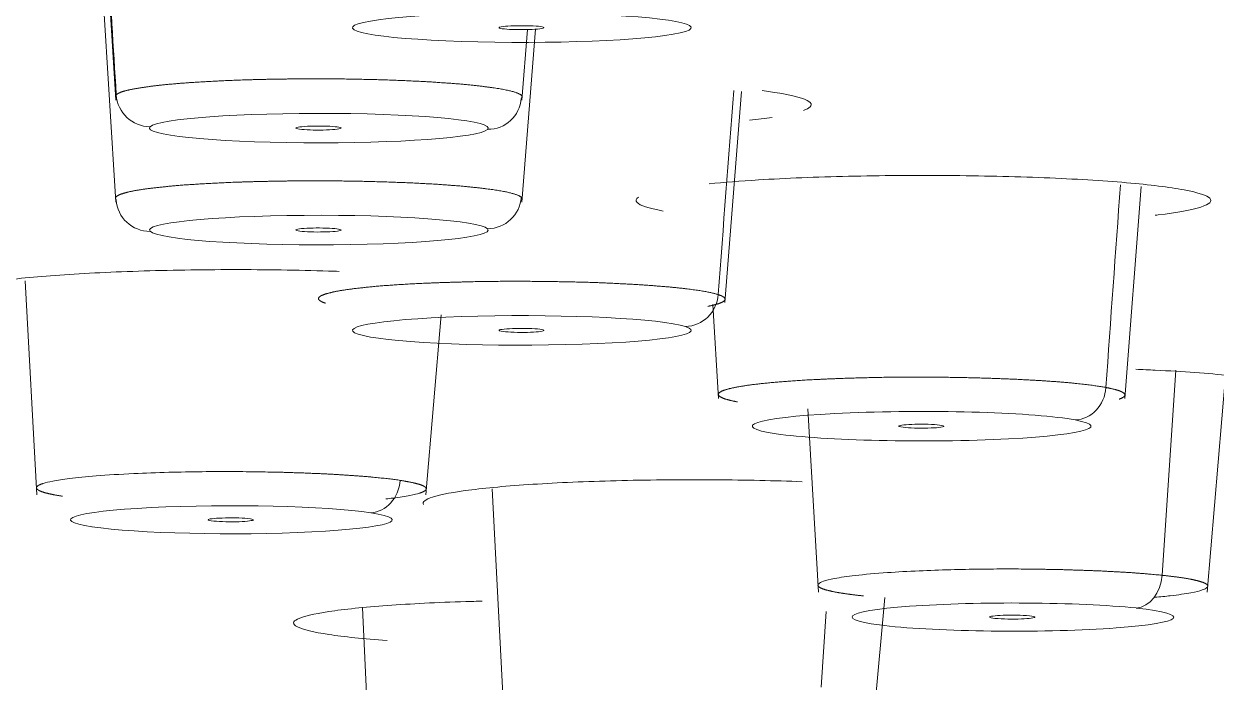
# Model space of a CAD drawing. Extents: x 19821 to 22981, y -91 to 2224.
# Drawn here: x 20628.71 to 20639.25, y 1299.02 to 1304.83 of the extents above; entities that cross this region are included whole.
import ezdxf

# ---------------------------------------------------------------- set-up
doc = ezdxf.new("R2010")
doc.units = 0
doc.header["$LTSCALE"] = 10
doc.header["$MEASUREMENT"] = 0
doc.layers.add('1', color=7, linetype='CONTINUOUS')

msp = doc.modelspace()

# ---------------------------------------------------------------- linework, layer by layer
at = {"layer": '1', "color": 7, "linetype": 'Continuous', "lineweight": 18}
for p, q in [((20629.411, 1306.023), (20629.526, 1304.158)), ((20629.41, 1305.147), (20629.526, 1303.257)), ((20633.113, 1303.257), (20633.234, 1304.786)), ((20633.113, 1304.157), (20633.163, 1304.782)), ((20634.906, 1302.371), (20635.053, 1304.235)), ((20638.439, 1301.525), (20638.585, 1303.396)), ((20628.725, 1302.562), (20628.83, 1300.673)), ((20634.8, 1302.354), (20634.852, 1301.525)), ((20632.265, 1300.672), (20632.401, 1302.262)), ((20639.168, 1299.813), (20639.328, 1301.728)), ((20635.641, 1301.433), (20635.733, 1299.813)), ((20632.85, 1300.727), (20632.95, 1298.799)), ((20636.233, 1298.799), (20636.319, 1299.767)), ((20631.705, 1299.674), (20631.799, 1297.718))]:
    msp.add_line(p, q, dxfattribs=at)
at = {"layer": '1', "color": 7, "linetype": 'Continuous', "lineweight": 13}
for p, q in [((20638.769, 1299.963), (20638.891, 1301.775)), ((20635.757, 1298.974), (20635.803, 1299.644))]:
    msp.add_line(p, q, dxfattribs=at)
msp.add_ellipse((20690.341, 1302.937), major_axis=(-124.486, 0), ratio=0.087156, start_param=4.712389, end_param=6.292218, dxfattribs=at)
at = {"layer": '1', "color": 7, "linetype": 'Continuous', "lineweight": 18}
for centre, major_axis, ratio, start_param, end_param in [((20690.341, 1301.967), (-123.486, 0), 0.087156, 4.712389, 6.221456), ((20690.341, 1301.967), (121.8, 0), 0.087156, 1.570796, 4.70718), ((20690.341, 1301.967), (-120.85, 0), 0.087156, 4.712389, 7.853982), ((20690.341, 1302.016), (119.248, 0), 0.087156, 1.570796, 3.197179), ((20690.341, 1301.967), (119.464, 0), 0.087156, 1.570796, 3.186508), ((20633.113, 1304.798), (-1.496, 0), 0.087155, 2.879821, 6.021283), ((20633.113, 1304.798), (-1.496, 0), 0.087158, 6.02135, 9.16293), ((20629.829, 1304.222), (0.212, -0.212), 0.992406, 3.986112, 5.495651), ((20632.811, 1304.199), (-0.212, 0.212), 0.992406, 2.354191, 3.846281), ((20631.32, 1303.911), (-1.496, 0), 0.087155, 3.054354, 6.195818), ((20631.319, 1303.911), (-1.496, 0), 0.087157, 6.195881, 9.337459), ((20629.829, 1303.299), (-0.212, -0.213), 0.992401, 5.56074, 7.070279), ((20632.811, 1303.322), (0.212, 0.213), 0.992401, 3.928798, 5.420889), ((20631.32, 1303.011), (-1.496, 0), 0.087156, 3.228887, 6.370349), ((20631.32, 1303.011), (-1.496, 0), 0.087157, 0.087235, 3.228815), ((20634.559, 1302.458), (0.093, 0.285), 0.962243, 3.467592, 4.959683), ((20633.113, 1302.125), (-1.496, 0), 0.087156, 3.40342, 6.544882), ((20633.113, 1302.125), (-1.496, 0), 0.087157, 0.261768, 3.403348), ((20638.002, 1301.633), (0.055, 0.295), 0.902847, 3.345772, 4.837863), ((20636.645, 1301.279), (-1.496, 0), 0.087156, 3.577952, 6.719415), ((20636.645, 1301.279), (-1.496, 0), 0.087157, 0.436301, 3.577881), ((20690.341, 1301.967), (119.464, 0), 0.087156, 3.216942, 4.712389), ((20690.341, 1302.016), (119.248, 0), 0.087156, 3.248753, 4.705425), ((20631.78, 1300.814), (0.045, 0.297), 0.862674, 3.314896, 4.798128), ((20630.549, 1300.453), (-1.422, 0), 0.087156, 3.666217, 6.80557), ((20630.547, 1300.453), (-1.422, 0), 0.087156, 0.524503, 3.664098), ((20690.341, 1301.967), (-123.486, 0), 0.087156, 0.153054, 1.5633), ((20638.541, 1299.972), (0.031, 0.298), 0.763057, 3.276965, 4.760196), ((20637.452, 1299.594), (-1.422, 0), 0.087156, 3.840534, 6.980319), ((20637.45, 1299.593), (-1.422, 0), 0.087156, 0.69882, 3.838848)]:
    msp.add_ellipse(centre, major_axis=major_axis, ratio=ratio, start_param=start_param, end_param=end_param, dxfattribs=at)
for points, knots in [([(20629.42, 1306.025), (20629.431, 1305.836), (20629.468, 1305.23), (20629.505, 1304.624), (20629.531, 1304.206)], [0, 0, 0, 0, 0.310716, 1, 1, 1, 1]), ([(20629.531, 1304.206), (20629.532, 1304.206), (20629.533, 1304.208), (20629.535, 1304.209), (20629.538, 1304.211), (20629.541, 1304.213), (20629.544, 1304.215), (20629.547, 1304.217), (20629.551, 1304.219), (20629.555, 1304.221), (20629.559, 1304.223), (20629.564, 1304.225), (20629.569, 1304.227), (20629.574, 1304.229), (20629.58, 1304.231), (20629.586, 1304.233), (20629.592, 1304.235), (20629.599, 1304.237), (20629.606, 1304.239), (20629.613, 1304.241), (20629.621, 1304.243), (20629.629, 1304.245), (20629.638, 1304.247), (20629.647, 1304.249), (20629.656, 1304.251), (20629.666, 1304.253), (20629.676, 1304.255), (20629.686, 1304.257), (20629.697, 1304.259), (20629.708, 1304.261), (20629.72, 1304.263), (20629.732, 1304.265), (20629.745, 1304.267), (20629.758, 1304.269), (20629.771, 1304.271), (20629.785, 1304.273), (20629.799, 1304.275), (20629.814, 1304.277), (20629.829, 1304.279), (20629.845, 1304.281), (20629.861, 1304.283), (20629.877, 1304.285), (20629.894, 1304.287), (20629.911, 1304.289), (20629.929, 1304.291), (20629.947, 1304.293), (20629.966, 1304.295), (20629.985, 1304.297), (20630.005, 1304.299), (20630.025, 1304.3), (20630.046, 1304.302), (20630.067, 1304.304), (20630.088, 1304.306), (20630.11, 1304.307), (20630.133, 1304.309), (20630.156, 1304.311), (20630.179, 1304.313), (20630.203, 1304.314), (20630.227, 1304.316), (20630.252, 1304.317), (20630.277, 1304.319), (20630.303, 1304.32), (20630.329, 1304.322), (20630.356, 1304.323), (20630.383, 1304.325), (20630.41, 1304.326), (20630.438, 1304.328), (20630.466, 1304.329), (20630.495, 1304.33), (20630.524, 1304.331), (20630.554, 1304.333), (20630.584, 1304.334), (20630.614, 1304.335), (20630.645, 1304.336), (20630.676, 1304.337), (20630.707, 1304.338), (20630.739, 1304.339), (20630.771, 1304.34), (20630.804, 1304.341), (20630.837, 1304.341), (20630.87, 1304.342), (20630.904, 1304.343), (20630.938, 1304.343), (20630.972, 1304.344), (20631.007, 1304.344), (20631.042, 1304.345), (20631.077, 1304.345), (20631.112, 1304.346), (20631.148, 1304.346), (20631.184, 1304.346), (20631.22, 1304.346), (20631.256, 1304.346), (20631.293, 1304.346), (20631.329, 1304.346), (20631.366, 1304.346), (20631.403, 1304.346), (20631.44, 1304.346), (20631.488, 1304.345), (20631.547, 1304.345), (20631.616, 1304.344), (20631.683, 1304.342), (20631.75, 1304.341), (20631.816, 1304.339), (20631.88, 1304.338), (20631.943, 1304.336), (20632.004, 1304.333), (20632.064, 1304.331), (20632.122, 1304.328), (20632.179, 1304.326), (20632.235, 1304.323), (20632.288, 1304.32), (20632.34, 1304.317), (20632.39, 1304.313), (20632.439, 1304.31), (20632.486, 1304.307), (20632.531, 1304.303), (20632.574, 1304.3), (20632.615, 1304.296), (20632.655, 1304.292), (20632.693, 1304.288), (20632.729, 1304.284), (20632.763, 1304.28), (20632.796, 1304.276), (20632.827, 1304.272), (20632.856, 1304.268), (20632.883, 1304.264), (20632.909, 1304.26), (20632.933, 1304.256), (20632.955, 1304.252), (20632.976, 1304.247), (20632.995, 1304.243), (20633.012, 1304.239), (20633.028, 1304.235), (20633.043, 1304.231), (20633.056, 1304.227), (20633.068, 1304.223), (20633.078, 1304.219), (20633.087, 1304.215), (20633.095, 1304.211), (20633.101, 1304.207), (20633.106, 1304.203), (20633.11, 1304.199), (20633.113, 1304.195), (20633.115, 1304.191), (20633.116, 1304.188), (20633.115, 1304.184), (20633.114, 1304.18), (20633.112, 1304.177), (20633.11, 1304.174), (20633.109, 1304.173)], [0, 0, 0, 0, 0.003803, 0.007635, 0.011497, 0.015389, 0.01931, 0.02326, 0.027241, 0.031251, 0.035291, 0.03936, 0.043459, 0.047587, 0.051745, 0.055933, 0.06015, 0.064397, 0.068674, 0.07298, 0.077316, 0.081682, 0.086077, 0.090502, 0.094956, 0.09944, 0.103954, 0.108497, 0.11307, 0.117672, 0.122305, 0.126966, 0.131658, 0.136379, 0.14113, 0.14591, 0.15072, 0.15556, 0.160429, 0.165328, 0.170256, 0.175215, 0.180202, 0.18522, 0.190267, 0.195344, 0.20045, 0.205586, 0.210752, 0.215947, 0.221172, 0.226427, 0.231711, 0.237025, 0.242369, 0.247742, 0.253145, 0.258577, 0.26404, 0.269532, 0.275053, 0.280604, 0.286185, 0.291796, 0.297436, 0.303106, 0.308805, 0.314534, 0.320293, 0.326082, 0.3319, 0.337748, 0.343625, 0.349532, 0.355469, 0.361436, 0.367432, 0.373458, 0.379514, 0.385599, 0.391714, 0.397858, 0.404033, 0.410237, 0.41647, 0.422734, 0.429027, 0.435349, 0.441702, 0.448084, 0.454496, 0.460937, 0.467408, 0.473909, 0.48044, 0.487, 0.49359, 0.50021, 0.512636, 0.524956, 0.537172, 0.549283, 0.561289, 0.57319, 0.584986, 0.596677, 0.608263, 0.619744, 0.63112, 0.642392, 0.653558, 0.664619, 0.675575, 0.686426, 0.697172, 0.707813, 0.718349, 0.72878, 0.739106, 0.749327, 0.759442, 0.769453, 0.779359, 0.789159, 0.798854, 0.808445, 0.81793, 0.82731, 0.836585, 0.845754, 0.854819, 0.863779, 0.872633, 0.881382, 0.890026, 0.898565, 0.906999, 0.915328, 0.923551, 0.931669, 0.939682, 0.94759, 0.955393, 0.96309, 0.970683, 0.97817, 0.985552, 0.992828, 1, 1, 1, 1]), ([(20635.583, 1304.175), (20635.663, 1304.149), (20635.696, 1304.113), (20635.628, 1304.077), (20635.6, 1304.067)], [0, 0, 0, 0, 0.707996, 1, 1, 1, 1]), ([(20634.768, 1303.42), (20634.898, 1303.432), (20635.262, 1303.461), (20635.988, 1303.49), (20636.874, 1303.497), (20637.749, 1303.477), (20638.493, 1303.432), (20638.832, 1303.39), (20638.963, 1303.366)], [0, 0, 0, 0, 0.118362, 0.29469, 0.471017, 0.647345, 0.823672, 1, 1, 1, 1]), ([(20629.531, 1303.278), (20629.53, 1303.279), (20629.529, 1303.28), (20629.528, 1303.282), (20629.526, 1303.284), (20629.525, 1303.286), (20629.525, 1303.288), (20629.524, 1303.29), (20629.524, 1303.292), (20629.524, 1303.294), (20629.525, 1303.296), (20629.525, 1303.298), (20629.526, 1303.3), (20629.528, 1303.302), (20629.529, 1303.304), (20629.531, 1303.306), (20629.533, 1303.308), (20629.536, 1303.31), (20629.539, 1303.312), (20629.542, 1303.314), (20629.546, 1303.316), (20629.55, 1303.318), (20629.554, 1303.321), (20629.559, 1303.323), (20629.564, 1303.325), (20629.569, 1303.327), (20629.575, 1303.329), (20629.582, 1303.331), (20629.588, 1303.333), (20629.595, 1303.336), (20629.603, 1303.338), (20629.611, 1303.34), (20629.619, 1303.342), (20629.628, 1303.344), (20629.637, 1303.347), (20629.646, 1303.349), (20629.656, 1303.351), (20629.667, 1303.353), (20629.678, 1303.355), (20629.689, 1303.358), (20629.701, 1303.36), (20629.713, 1303.362), (20629.726, 1303.364), (20629.739, 1303.366), (20629.753, 1303.368), (20629.767, 1303.371), (20629.782, 1303.373), (20629.797, 1303.375), (20629.813, 1303.377), (20629.829, 1303.379), (20629.845, 1303.381), (20629.863, 1303.383), (20629.88, 1303.385), (20629.898, 1303.387), (20629.917, 1303.389), (20629.936, 1303.391), (20629.956, 1303.393), (20629.976, 1303.395), (20629.996, 1303.397), (20630.018, 1303.399), (20630.039, 1303.401), (20630.061, 1303.403), (20630.084, 1303.405), (20630.107, 1303.407), (20630.131, 1303.409), (20630.155, 1303.41), (20630.18, 1303.412), (20630.205, 1303.414), (20630.23, 1303.415), (20630.257, 1303.417), (20630.283, 1303.419), (20630.31, 1303.42), (20630.338, 1303.422), (20630.366, 1303.423), (20630.394, 1303.425), (20630.424, 1303.426), (20630.453, 1303.428), (20630.483, 1303.429), (20630.513, 1303.43), (20630.544, 1303.432), (20630.575, 1303.433), (20630.607, 1303.434), (20630.639, 1303.435), (20630.672, 1303.436), (20630.705, 1303.437), (20630.738, 1303.438), (20630.772, 1303.439), (20630.806, 1303.44), (20630.84, 1303.441), (20630.875, 1303.441), (20630.91, 1303.442), (20630.945, 1303.443), (20630.981, 1303.443), (20631.017, 1303.444), (20631.054, 1303.444), (20631.09, 1303.445), (20631.127, 1303.445), (20631.175, 1303.445), (20631.234, 1303.446), (20631.304, 1303.446), (20631.373, 1303.446), (20631.441, 1303.445), (20631.508, 1303.444), (20631.575, 1303.444), (20631.641, 1303.443), (20631.705, 1303.441), (20631.769, 1303.44), (20631.831, 1303.438), (20631.892, 1303.436), (20631.952, 1303.435), (20632.011, 1303.432), (20632.068, 1303.43), (20632.124, 1303.428), (20632.178, 1303.425), (20632.231, 1303.422), (20632.282, 1303.42), (20632.332, 1303.417), (20632.38, 1303.414), (20632.426, 1303.411), (20632.471, 1303.407), (20632.514, 1303.404), (20632.556, 1303.401), (20632.596, 1303.397), (20632.634, 1303.394), (20632.671, 1303.39), (20632.706, 1303.386), (20632.739, 1303.383), (20632.771, 1303.379), (20632.801, 1303.375), (20632.83, 1303.371), (20632.857, 1303.368), (20632.882, 1303.364), (20632.906, 1303.36), (20632.929, 1303.356), (20632.95, 1303.352), (20632.97, 1303.349), (20632.988, 1303.345), (20633.005, 1303.341), (20633.02, 1303.337), (20633.034, 1303.333), (20633.047, 1303.33), (20633.059, 1303.326), (20633.069, 1303.322), (20633.079, 1303.318), (20633.087, 1303.315), (20633.094, 1303.311), (20633.1, 1303.307), (20633.105, 1303.304), (20633.107, 1303.302), (20633.109, 1303.3)], [0, 0, 0, 0, 0.003803, 0.007635, 0.011497, 0.015388, 0.01931, 0.02326, 0.027241, 0.031251, 0.035291, 0.03936, 0.043459, 0.047587, 0.051745, 0.055933, 0.06015, 0.064397, 0.068674, 0.07298, 0.077316, 0.081682, 0.086077, 0.090502, 0.094956, 0.09944, 0.103954, 0.108497, 0.11307, 0.117672, 0.122305, 0.126966, 0.131658, 0.136379, 0.14113, 0.14591, 0.15072, 0.15556, 0.160429, 0.165328, 0.170256, 0.175214, 0.180202, 0.18522, 0.190267, 0.195344, 0.20045, 0.205586, 0.210752, 0.215947, 0.221172, 0.226427, 0.231711, 0.237025, 0.242369, 0.247742, 0.253145, 0.258577, 0.26404, 0.269532, 0.275053, 0.280604, 0.286185, 0.291796, 0.297436, 0.303106, 0.308805, 0.314534, 0.320293, 0.326082, 0.3319, 0.337748, 0.343625, 0.349532, 0.355469, 0.361436, 0.367432, 0.373458, 0.379514, 0.385599, 0.391714, 0.397858, 0.404033, 0.410237, 0.41647, 0.422734, 0.429027, 0.43535, 0.441702, 0.448084, 0.454496, 0.460937, 0.467409, 0.473909, 0.48044, 0.487, 0.49359, 0.50021, 0.512636, 0.524956, 0.537172, 0.549283, 0.561289, 0.57319, 0.584986, 0.596677, 0.608263, 0.619744, 0.631121, 0.642392, 0.653558, 0.664619, 0.675575, 0.686426, 0.697172, 0.707813, 0.718349, 0.72878, 0.739106, 0.749327, 0.759442, 0.769453, 0.779359, 0.789159, 0.798854, 0.808445, 0.81793, 0.82731, 0.836585, 0.845755, 0.854819, 0.863779, 0.872633, 0.881382, 0.890026, 0.898565, 0.906999, 0.915328, 0.923551, 0.931669, 0.939682, 0.94759, 0.955393, 0.96309, 0.970683, 0.97817, 0.985552, 0.992828, 1, 1, 1, 1]), ([(20638.963, 1303.366), (20639.093, 1303.341), (20639.241, 1303.292), (20639.164, 1303.213), (20638.897, 1303.164), (20638.717, 1303.142), (20638.709, 1303.141)], [0, 0, 0, 0, 0.327837, 0.655674, 0.983511, 1, 1, 1, 1]), ([(20634.361, 1303.179), (20634.23, 1303.203), (20634.112, 1303.243), (20634.121, 1303.285), (20634.144, 1303.3)], [0, 0, 0, 0, 0.622145, 1, 1, 1, 1]), ([(20628.122, 1302.464), (20628.129, 1302.471), (20628.175, 1302.503), (20628.41, 1302.557), (20628.957, 1302.614), (20629.711, 1302.652), (20630.56, 1302.666), (20631.166, 1302.657), (20631.469, 1302.647), (20631.501, 1302.646)], [0, 0, 0, 0, 0.051843, 0.237173, 0.422503, 0.607833, 0.793163, 0.978493, 1, 1, 1, 1]), ([(20631.379, 1302.365), (20631.377, 1302.366), (20631.373, 1302.367), (20631.368, 1302.369), (20631.363, 1302.371), (20631.358, 1302.372), (20631.354, 1302.374), (20631.349, 1302.376), (20631.345, 1302.378), (20631.341, 1302.38), (20631.338, 1302.382), (20631.335, 1302.384), (20631.332, 1302.386), (20631.329, 1302.388), (20631.326, 1302.39), (20631.324, 1302.392), (20631.322, 1302.394), (20631.321, 1302.396), (20631.319, 1302.398), (20631.318, 1302.401), (20631.318, 1302.403), (20631.317, 1302.405), (20631.317, 1302.407), (20631.318, 1302.409), (20631.319, 1302.411), (20631.32, 1302.414), (20631.321, 1302.416), (20631.323, 1302.418), (20631.325, 1302.42), (20631.328, 1302.422), (20631.331, 1302.425), (20631.334, 1302.427), (20631.338, 1302.429), (20631.342, 1302.432), (20631.347, 1302.434), (20631.352, 1302.436), (20631.358, 1302.438), (20631.363, 1302.441), (20631.37, 1302.443), (20631.377, 1302.445), (20631.384, 1302.448), (20631.392, 1302.45), (20631.4, 1302.452), (20631.409, 1302.455), (20631.418, 1302.457), (20631.427, 1302.459), (20631.438, 1302.462), (20631.448, 1302.464), (20631.459, 1302.466), (20631.471, 1302.469), (20631.483, 1302.471), (20631.496, 1302.473), (20631.509, 1302.476), (20631.523, 1302.478), (20631.537, 1302.48), (20631.552, 1302.482), (20631.567, 1302.485), (20631.583, 1302.487), (20631.599, 1302.489), (20631.616, 1302.491), (20631.633, 1302.494), (20631.651, 1302.496), (20631.67, 1302.498), (20631.689, 1302.5), (20631.709, 1302.502), (20631.729, 1302.504), (20631.749, 1302.507), (20631.771, 1302.509), (20631.792, 1302.511), (20631.815, 1302.513), (20631.838, 1302.515), (20631.861, 1302.517), (20631.885, 1302.519), (20631.91, 1302.521), (20631.935, 1302.522), (20631.96, 1302.524), (20631.986, 1302.526), (20632.013, 1302.528), (20632.04, 1302.53), (20632.068, 1302.531), (20632.096, 1302.533), (20632.125, 1302.535), (20632.154, 1302.536), (20632.184, 1302.538), (20632.214, 1302.539), (20632.245, 1302.541), (20632.276, 1302.542), (20632.308, 1302.543), (20632.34, 1302.545), (20632.373, 1302.546), (20632.406, 1302.547), (20632.44, 1302.548), (20632.473, 1302.549), (20632.508, 1302.551), (20632.543, 1302.552), (20632.578, 1302.552), (20632.614, 1302.553), (20632.66, 1302.554), (20632.717, 1302.556), (20632.785, 1302.557), (20632.853, 1302.558), (20632.921, 1302.558), (20632.989, 1302.559), (20633.056, 1302.559), (20633.122, 1302.559), (20633.188, 1302.558), (20633.253, 1302.558), (20633.318, 1302.557), (20633.381, 1302.556), (20633.444, 1302.555), (20633.506, 1302.554), (20633.567, 1302.553), (20633.626, 1302.551), (20633.684, 1302.55), (20633.742, 1302.548), (20633.797, 1302.546), (20633.852, 1302.544), (20633.905, 1302.541), (20633.957, 1302.539), (20634.008, 1302.536), (20634.057, 1302.534), (20634.104, 1302.531), (20634.15, 1302.528), (20634.195, 1302.525), (20634.238, 1302.523), (20634.28, 1302.519), (20634.32, 1302.516), (20634.359, 1302.513), (20634.396, 1302.51), (20634.431, 1302.507), (20634.466, 1302.503), (20634.498, 1302.5), (20634.53, 1302.497), (20634.559, 1302.493), (20634.588, 1302.49), (20634.615, 1302.486), (20634.64, 1302.483), (20634.664, 1302.479), (20634.687, 1302.476), (20634.709, 1302.472), (20634.729, 1302.469), (20634.748, 1302.465), (20634.766, 1302.462), (20634.782, 1302.458), (20634.798, 1302.455), (20634.812, 1302.451), (20634.825, 1302.448), (20634.837, 1302.444), (20634.844, 1302.442), (20634.848, 1302.441)], [0, 0, 0, 0, 0.003803, 0.007635, 0.011497, 0.015388, 0.01931, 0.02326, 0.027241, 0.031251, 0.035291, 0.03936, 0.043459, 0.047587, 0.051745, 0.055933, 0.06015, 0.064397, 0.068674, 0.07298, 0.077316, 0.081682, 0.086077, 0.090502, 0.094956, 0.09944, 0.103954, 0.108497, 0.11307, 0.117672, 0.122305, 0.126966, 0.131658, 0.136379, 0.14113, 0.14591, 0.15072, 0.15556, 0.160429, 0.165328, 0.170256, 0.175215, 0.180202, 0.18522, 0.190267, 0.195344, 0.20045, 0.205586, 0.210752, 0.215947, 0.221172, 0.226427, 0.231711, 0.237025, 0.242369, 0.247742, 0.253145, 0.258577, 0.26404, 0.269532, 0.275053, 0.280604, 0.286185, 0.291796, 0.297436, 0.303106, 0.308805, 0.314534, 0.320293, 0.326082, 0.3319, 0.337748, 0.343625, 0.349533, 0.355469, 0.361436, 0.367432, 0.373458, 0.379514, 0.385599, 0.391714, 0.397858, 0.404033, 0.410237, 0.41647, 0.422734, 0.429027, 0.43535, 0.441702, 0.448084, 0.454496, 0.460937, 0.467409, 0.473909, 0.48044, 0.487, 0.49359, 0.50021, 0.512636, 0.524956, 0.537172, 0.549283, 0.561289, 0.57319, 0.584986, 0.596677, 0.608263, 0.619744, 0.631121, 0.642392, 0.653558, 0.664619, 0.675575, 0.686426, 0.697172, 0.707813, 0.718349, 0.72878, 0.739106, 0.749327, 0.759443, 0.769453, 0.779359, 0.789159, 0.798855, 0.808445, 0.81793, 0.82731, 0.836585, 0.845755, 0.854819, 0.863779, 0.872633, 0.881382, 0.890026, 0.898565, 0.906999, 0.915328, 0.923551, 0.931669, 0.939682, 0.94759, 0.955393, 0.96309, 0.970683, 0.97817, 0.985552, 0.992828, 1, 1, 1, 1]), ([(20634.848, 1302.441), (20634.849, 1302.44), (20634.853, 1302.439), (20634.858, 1302.437), (20634.863, 1302.435), (20634.868, 1302.434), (20634.873, 1302.432), (20634.877, 1302.43), (20634.881, 1302.428), (20634.885, 1302.426), (20634.888, 1302.424), (20634.892, 1302.422), (20634.895, 1302.42), (20634.897, 1302.418), (20634.9, 1302.416), (20634.902, 1302.414), (20634.904, 1302.412), (20634.906, 1302.41), (20634.907, 1302.408), (20634.908, 1302.405), (20634.908, 1302.403), (20634.909, 1302.401), (20634.909, 1302.399), (20634.908, 1302.397), (20634.908, 1302.395), (20634.906, 1302.392), (20634.905, 1302.39), (20634.903, 1302.388), (20634.901, 1302.386), (20634.898, 1302.384), (20634.895, 1302.381), (20634.892, 1302.379), (20634.888, 1302.377), (20634.884, 1302.374), (20634.879, 1302.372), (20634.874, 1302.37), (20634.869, 1302.368), (20634.863, 1302.365), (20634.857, 1302.363), (20634.85, 1302.361), (20634.842, 1302.358), (20634.835, 1302.356), (20634.826, 1302.354), (20634.818, 1302.351), (20634.809, 1302.349), (20634.799, 1302.347), (20634.789, 1302.344), (20634.778, 1302.342), (20634.767, 1302.34), (20634.759, 1302.338), (20634.755, 1302.337), (20634.755, 1302.337)], [0, 0, 0, 0, 0.017596, 0.03533, 0.053202, 0.071211, 0.089358, 0.107643, 0.126066, 0.144627, 0.163325, 0.182161, 0.201135, 0.220246, 0.239495, 0.258882, 0.278407, 0.298069, 0.317869, 0.337807, 0.357883, 0.378096, 0.398447, 0.418936, 0.439562, 0.460327, 0.481228, 0.502268, 0.523445, 0.54476, 0.566213, 0.587803, 0.609532, 0.631397, 0.653401, 0.675542, 0.697821, 0.720237, 0.742791, 0.765483, 0.788313, 0.81128, 0.834385, 0.857627, 0.881007, 0.904525, 0.92818, 0.951973, 0.975904, 0.999972, 1, 1, 1, 1]), ([(20635.018, 1301.494), (20635.015, 1301.494), (20635.009, 1301.495), (20635, 1301.497), (20634.991, 1301.499), (20634.983, 1301.501), (20634.975, 1301.502), (20634.967, 1301.504), (20634.959, 1301.506), (20634.951, 1301.508), (20634.944, 1301.51), (20634.937, 1301.512), (20634.93, 1301.514), (20634.923, 1301.516), (20634.916, 1301.517), (20634.91, 1301.519), (20634.904, 1301.521), (20634.899, 1301.524), (20634.893, 1301.526), (20634.888, 1301.528), (20634.883, 1301.53), (20634.879, 1301.532), (20634.874, 1301.534), (20634.87, 1301.536), (20634.867, 1301.538), (20634.863, 1301.54), (20634.86, 1301.543), (20634.858, 1301.545), (20634.855, 1301.547), (20634.854, 1301.549), (20634.852, 1301.552), (20634.851, 1301.554), (20634.85, 1301.556), (20634.85, 1301.559), (20634.85, 1301.561), (20634.85, 1301.563), (20634.851, 1301.566), (20634.852, 1301.568), (20634.854, 1301.57), (20634.856, 1301.573), (20634.858, 1301.575), (20634.861, 1301.578), (20634.865, 1301.58), (20634.869, 1301.582), (20634.873, 1301.585), (20634.878, 1301.587), (20634.883, 1301.59), (20634.889, 1301.592), (20634.895, 1301.595), (20634.902, 1301.597), (20634.909, 1301.6), (20634.917, 1301.602), (20634.925, 1301.604), (20634.934, 1301.607), (20634.944, 1301.609), (20634.954, 1301.612), (20634.964, 1301.614), (20634.975, 1301.617), (20634.987, 1301.619), (20634.999, 1301.622), (20635.011, 1301.624), (20635.025, 1301.627), (20635.038, 1301.629), (20635.053, 1301.631), (20635.068, 1301.634), (20635.083, 1301.636), (20635.099, 1301.639), (20635.116, 1301.641), (20635.133, 1301.643), (20635.151, 1301.646), (20635.17, 1301.648), (20635.189, 1301.65), (20635.208, 1301.652), (20635.229, 1301.655), (20635.249, 1301.657), (20635.271, 1301.659), (20635.293, 1301.661), (20635.315, 1301.664), (20635.339, 1301.666), (20635.362, 1301.668), (20635.387, 1301.67), (20635.412, 1301.672), (20635.437, 1301.674), (20635.463, 1301.676), (20635.49, 1301.678), (20635.517, 1301.68), (20635.545, 1301.682), (20635.574, 1301.683), (20635.603, 1301.685), (20635.632, 1301.687), (20635.662, 1301.689), (20635.693, 1301.69), (20635.724, 1301.692), (20635.756, 1301.693), (20635.788, 1301.695), (20635.821, 1301.696), (20635.854, 1301.698), (20635.897, 1301.699), (20635.951, 1301.701), (20636.016, 1301.704), (20636.081, 1301.705), (20636.146, 1301.707), (20636.212, 1301.709), (20636.277, 1301.71), (20636.342, 1301.711), (20636.408, 1301.711), (20636.473, 1301.712), (20636.537, 1301.712), (20636.601, 1301.712), (20636.665, 1301.712), (20636.728, 1301.712), (20636.79, 1301.712), (20636.852, 1301.711), (20636.912, 1301.71), (20636.972, 1301.709), (20637.031, 1301.708), (20637.089, 1301.707), (20637.146, 1301.705), (20637.201, 1301.704), (20637.256, 1301.702), (20637.309, 1301.7), (20637.361, 1301.698), (20637.412, 1301.696), (20637.462, 1301.694), (20637.51, 1301.692), (20637.557, 1301.689), (20637.603, 1301.687), (20637.647, 1301.684), (20637.69, 1301.682), (20637.732, 1301.679), (20637.772, 1301.676), (20637.811, 1301.674), (20637.848, 1301.671), (20637.885, 1301.668), (20637.919, 1301.665), (20637.953, 1301.662), (20637.985, 1301.659), (20638.016, 1301.656), (20638.045, 1301.653), (20638.074, 1301.649), (20638.101, 1301.646), (20638.126, 1301.643), (20638.151, 1301.64), (20638.174, 1301.637), (20638.196, 1301.633), (20638.217, 1301.63), (20638.237, 1301.627), (20638.255, 1301.624), (20638.267, 1301.622), (20638.273, 1301.621)], [0, 0, 0, 0, 0.003803, 0.007635, 0.011497, 0.015388, 0.01931, 0.02326, 0.027241, 0.031251, 0.035291, 0.03936, 0.043459, 0.047587, 0.051745, 0.055933, 0.06015, 0.064397, 0.068674, 0.07298, 0.077316, 0.081682, 0.086077, 0.090502, 0.094956, 0.09944, 0.103954, 0.108497, 0.11307, 0.117672, 0.122305, 0.126966, 0.131658, 0.136379, 0.14113, 0.14591, 0.15072, 0.15556, 0.160429, 0.165328, 0.170256, 0.175214, 0.180202, 0.18522, 0.190267, 0.195344, 0.20045, 0.205586, 0.210752, 0.215947, 0.221172, 0.226427, 0.231711, 0.237025, 0.242369, 0.247742, 0.253145, 0.258577, 0.26404, 0.269532, 0.275053, 0.280604, 0.286185, 0.291796, 0.297436, 0.303106, 0.308805, 0.314534, 0.320293, 0.326082, 0.3319, 0.337748, 0.343625, 0.349532, 0.355469, 0.361436, 0.367432, 0.373458, 0.379514, 0.385599, 0.391714, 0.397858, 0.404033, 0.410237, 0.41647, 0.422734, 0.429027, 0.43535, 0.441702, 0.448084, 0.454496, 0.460937, 0.467409, 0.473909, 0.48044, 0.487, 0.49359, 0.50021, 0.512636, 0.524956, 0.537172, 0.549283, 0.561289, 0.57319, 0.584986, 0.596677, 0.608263, 0.619744, 0.631121, 0.642392, 0.653558, 0.664619, 0.675575, 0.686426, 0.697172, 0.707813, 0.718349, 0.72878, 0.739106, 0.749327, 0.759442, 0.769453, 0.779359, 0.789159, 0.798854, 0.808445, 0.81793, 0.82731, 0.836585, 0.845755, 0.854819, 0.863779, 0.872633, 0.881382, 0.890026, 0.898565, 0.906999, 0.915328, 0.923551, 0.931669, 0.939682, 0.94759, 0.955393, 0.96309, 0.970683, 0.97817, 0.985552, 0.992828, 1, 1, 1, 1]), ([(20638.538, 1301.782), (20638.596, 1301.779), (20638.91, 1301.765), (20639.175, 1301.746), (20639.367, 1301.726)], [0, 0, 0, 0, 0.180842, 1, 1, 1, 1]), ([(20638.273, 1301.621), (20638.276, 1301.62), (20638.282, 1301.619), (20638.29, 1301.617), (20638.299, 1301.616), (20638.307, 1301.614), (20638.316, 1301.612), (20638.324, 1301.61), (20638.332, 1301.608), (20638.339, 1301.606), (20638.347, 1301.605), (20638.354, 1301.603), (20638.361, 1301.601), (20638.367, 1301.599), (20638.374, 1301.597), (20638.38, 1301.595), (20638.386, 1301.593), (20638.392, 1301.591), (20638.397, 1301.589), (20638.402, 1301.587), (20638.407, 1301.585), (20638.412, 1301.583), (20638.416, 1301.58), (20638.42, 1301.578), (20638.424, 1301.576), (20638.427, 1301.574), (20638.43, 1301.572), (20638.433, 1301.569), (20638.435, 1301.567), (20638.437, 1301.565), (20638.438, 1301.563), (20638.44, 1301.56), (20638.44, 1301.558), (20638.441, 1301.556), (20638.441, 1301.553), (20638.44, 1301.551), (20638.44, 1301.549), (20638.438, 1301.546), (20638.437, 1301.544), (20638.435, 1301.542), (20638.432, 1301.539), (20638.429, 1301.537), (20638.426, 1301.534), (20638.422, 1301.532), (20638.418, 1301.53), (20638.413, 1301.527), (20638.408, 1301.525), (20638.402, 1301.522), (20638.396, 1301.52), (20638.391, 1301.518), (20638.389, 1301.517), (20638.389, 1301.517)], [0, 0, 0, 0, 0.017596, 0.03533, 0.053202, 0.071211, 0.089359, 0.107644, 0.126066, 0.144627, 0.163325, 0.182161, 0.201135, 0.220247, 0.239496, 0.258883, 0.278407, 0.29807, 0.31787, 0.337808, 0.357884, 0.378097, 0.398448, 0.418937, 0.439563, 0.460328, 0.481229, 0.502269, 0.523446, 0.544761, 0.566214, 0.587805, 0.609533, 0.631399, 0.653402, 0.675543, 0.697822, 0.720239, 0.742793, 0.765485, 0.788314, 0.811281, 0.834386, 0.857629, 0.881009, 0.904527, 0.928182, 0.951975, 0.975906, 0.999974, 1, 1, 1, 1]), ([(20629.057, 1300.661), (20629.054, 1300.661), (20629.047, 1300.662), (20629.038, 1300.664), (20629.028, 1300.665), (20629.019, 1300.667), (20629.011, 1300.668), (20629.002, 1300.67), (20628.993, 1300.671), (20628.985, 1300.673), (20628.977, 1300.674), (20628.969, 1300.676), (20628.961, 1300.678), (20628.954, 1300.679), (20628.946, 1300.681), (20628.939, 1300.682), (20628.932, 1300.684), (20628.925, 1300.686), (20628.919, 1300.687), (20628.912, 1300.689), (20628.906, 1300.69), (20628.9, 1300.692), (20628.895, 1300.694), (20628.889, 1300.695), (20628.884, 1300.697), (20628.879, 1300.699), (20628.874, 1300.701), (20628.869, 1300.702), (20628.865, 1300.704), (20628.861, 1300.706), (20628.857, 1300.707), (20628.853, 1300.709), (20628.85, 1300.711), (20628.846, 1300.713), (20628.843, 1300.714), (20628.841, 1300.716), (20628.838, 1300.718), (20628.836, 1300.72), (20628.834, 1300.721), (20628.832, 1300.723), (20628.83, 1300.725), (20628.829, 1300.727), (20628.828, 1300.728), (20628.827, 1300.73), (20628.826, 1300.732), (20628.826, 1300.734), (20628.826, 1300.736), (20628.826, 1300.737), (20628.827, 1300.739), (20628.827, 1300.741), (20628.828, 1300.743), (20628.83, 1300.744), (20628.831, 1300.746), (20628.833, 1300.748), (20628.835, 1300.75), (20628.837, 1300.752), (20628.839, 1300.753), (20628.842, 1300.755), (20628.845, 1300.757), (20628.849, 1300.759), (20628.852, 1300.761), (20628.856, 1300.762), (20628.86, 1300.764), (20628.865, 1300.766), (20628.869, 1300.768), (20628.874, 1300.77), (20628.879, 1300.771), (20628.905, 1300.78), (20628.97, 1300.795), (20629.119, 1300.818), (20629.355, 1300.842), (20629.657, 1300.861), (20629.981, 1300.872), (20630.278, 1300.878), (20630.549, 1300.879), (20630.785, 1300.876), (20630.943, 1300.873), (20631.037, 1300.871), (20631.081, 1300.869), (20631.124, 1300.868), (20631.167, 1300.867), (20631.209, 1300.865), (20631.25, 1300.863), (20631.291, 1300.862), (20631.331, 1300.86), (20631.37, 1300.858), (20631.409, 1300.856), (20631.447, 1300.854), (20631.485, 1300.852), (20631.521, 1300.85), (20631.557, 1300.847), (20631.592, 1300.845), (20631.627, 1300.843), (20631.66, 1300.84), (20631.693, 1300.838), (20631.725, 1300.835), (20631.756, 1300.833), (20631.786, 1300.83), (20631.815, 1300.827), (20631.844, 1300.824), (20631.871, 1300.821), (20631.898, 1300.819), (20631.924, 1300.816), (20631.949, 1300.813), (20631.973, 1300.81), (20631.995, 1300.807), (20632.018, 1300.804), (20632.032, 1300.802), (20632.039, 1300.8)], [0, 0, 0, 0, 0.003581, 0.007169, 0.010763, 0.014363, 0.01797, 0.021584, 0.025204, 0.02883, 0.032463, 0.036102, 0.039747, 0.043399, 0.047058, 0.050723, 0.054394, 0.058072, 0.061756, 0.065446, 0.069144, 0.072847, 0.076557, 0.080273, 0.083996, 0.087726, 0.091461, 0.095203, 0.098952, 0.102707, 0.106469, 0.110237, 0.114011, 0.117792, 0.121579, 0.125373, 0.129173, 0.13298, 0.136793, 0.140613, 0.144439, 0.148271, 0.15211, 0.155955, 0.159807, 0.163666, 0.16753, 0.171402, 0.175279, 0.179163, 0.183054, 0.186951, 0.190855, 0.194765, 0.198681, 0.202604, 0.206533, 0.210469, 0.214411, 0.21836, 0.222316, 0.226277, 0.230245, 0.23422, 0.238201, 0.242189, 0.246183, 0.250183, 0.29761, 0.355048, 0.422489, 0.499923, 0.562507, 0.618797, 0.668784, 0.712461, 0.74982, 0.7583, 0.766752, 0.775177, 0.783575, 0.791945, 0.800289, 0.808605, 0.816893, 0.825155, 0.833389, 0.841596, 0.849776, 0.857928, 0.866053, 0.874151, 0.882222, 0.890265, 0.898281, 0.906269, 0.91423, 0.922164, 0.930071, 0.93795, 0.945802, 0.953627, 0.961424, 0.969194, 0.976936, 0.984652, 0.99234, 1, 1, 1, 1]), ([(20632.039, 1300.8), (20632.042, 1300.8), (20632.048, 1300.799), (20632.058, 1300.798), (20632.067, 1300.796), (20632.076, 1300.795), (20632.085, 1300.793), (20632.094, 1300.791), (20632.102, 1300.79), (20632.11, 1300.788), (20632.119, 1300.787), (20632.127, 1300.785), (20632.134, 1300.784), (20632.142, 1300.782), (20632.149, 1300.781), (20632.156, 1300.779), (20632.163, 1300.777), (20632.17, 1300.776), (20632.177, 1300.774), (20632.183, 1300.772), (20632.189, 1300.771), (20632.195, 1300.769), (20632.201, 1300.767), (20632.206, 1300.766), (20632.212, 1300.764), (20632.217, 1300.762), (20632.222, 1300.761), (20632.226, 1300.759), (20632.231, 1300.757), (20632.235, 1300.756), (20632.239, 1300.754), (20632.242, 1300.752), (20632.246, 1300.75), (20632.249, 1300.749), (20632.252, 1300.747), (20632.255, 1300.745), (20632.257, 1300.743), (20632.26, 1300.742), (20632.262, 1300.74), (20632.263, 1300.738), (20632.265, 1300.736), (20632.266, 1300.735), (20632.267, 1300.733), (20632.268, 1300.731), (20632.269, 1300.729), (20632.269, 1300.727), (20632.269, 1300.726), (20632.269, 1300.724), (20632.269, 1300.722), (20632.268, 1300.72), (20632.267, 1300.719), (20632.266, 1300.717), (20632.264, 1300.715), (20632.262, 1300.713), (20632.26, 1300.711), (20632.258, 1300.71), (20632.256, 1300.708), (20632.253, 1300.706), (20632.25, 1300.704), (20632.247, 1300.702), (20632.243, 1300.701), (20632.239, 1300.699), (20632.235, 1300.697), (20632.231, 1300.695), (20632.226, 1300.693), (20632.221, 1300.692), (20632.216, 1300.69), (20632.191, 1300.682), (20632.125, 1300.666), (20632.016, 1300.649), (20631.934, 1300.639), (20631.912, 1300.637)], [0, 0, 0, 0, 0.009566, 0.019148, 0.028746, 0.038361, 0.047992, 0.057639, 0.067302, 0.076981, 0.086677, 0.096388, 0.106116, 0.11586, 0.12562, 0.135397, 0.145189, 0.154998, 0.164823, 0.174664, 0.184522, 0.194395, 0.204285, 0.214191, 0.224113, 0.234051, 0.244006, 0.253976, 0.263963, 0.273966, 0.283985, 0.29402, 0.304072, 0.314139, 0.324223, 0.334323, 0.344439, 0.354571, 0.364719, 0.374884, 0.385065, 0.395262, 0.405474, 0.415704, 0.425949, 0.43621, 0.446488, 0.456782, 0.467092, 0.477418, 0.48776, 0.498118, 0.508493, 0.518883, 0.52929, 0.539713, 0.550152, 0.560607, 0.571078, 0.581565, 0.592069, 0.602589, 0.613124, 0.623676, 0.634244, 0.644828, 0.655428, 0.666045, 0.792933, 0.946077, 1, 1, 1, 1]), ([(20632.244, 1300.588), (20632.231, 1300.61), (20632.292, 1300.657), (20632.63, 1300.72), (20633.226, 1300.772), (20633.983, 1300.803), (20634.805, 1300.81), (20635.349, 1300.798), (20635.589, 1300.789)], [0, 0, 0, 0, 0.154412, 0.325785, 0.497158, 0.66853, 0.839903, 1, 1, 1, 1]), ([(20636.132, 1299.78), (20636.128, 1299.781), (20636.119, 1299.781), (20636.107, 1299.783), (20636.095, 1299.784), (20636.083, 1299.785), (20636.072, 1299.787), (20636.06, 1299.788), (20636.048, 1299.79), (20636.037, 1299.791), (20636.026, 1299.792), (20636.015, 1299.794), (20636.004, 1299.795), (20635.994, 1299.797), (20635.983, 1299.798), (20635.973, 1299.8), (20635.963, 1299.801), (20635.953, 1299.803), (20635.943, 1299.804), (20635.934, 1299.806), (20635.924, 1299.807), (20635.915, 1299.809), (20635.906, 1299.81), (20635.898, 1299.812), (20635.889, 1299.813), (20635.881, 1299.815), (20635.872, 1299.816), (20635.864, 1299.818), (20635.857, 1299.82), (20635.849, 1299.821), (20635.842, 1299.823), (20635.835, 1299.825), (20635.828, 1299.826), (20635.821, 1299.828), (20635.815, 1299.83), (20635.808, 1299.831), (20635.802, 1299.833), (20635.796, 1299.835), (20635.791, 1299.836), (20635.786, 1299.838), (20635.78, 1299.84), (20635.775, 1299.841), (20635.771, 1299.843), (20635.766, 1299.845), (20635.762, 1299.847), (20635.758, 1299.848), (20635.755, 1299.85), (20635.751, 1299.852), (20635.748, 1299.854), (20635.745, 1299.856), (20635.742, 1299.857), (20635.74, 1299.859), (20635.738, 1299.861), (20635.736, 1299.863), (20635.734, 1299.864), (20635.732, 1299.866), (20635.731, 1299.868), (20635.73, 1299.87), (20635.73, 1299.872), (20635.729, 1299.874), (20635.729, 1299.875), (20635.729, 1299.877), (20635.73, 1299.879), (20635.73, 1299.881), (20635.731, 1299.883), (20635.732, 1299.885), (20635.734, 1299.886), (20635.742, 1299.895), (20635.774, 1299.911), (20635.874, 1299.936), (20636.057, 1299.963), (20636.315, 1299.986), (20636.609, 1300.002), (20636.889, 1300.012), (20637.152, 1300.017), (20637.387, 1300.019), (20637.549, 1300.018), (20637.646, 1300.017), (20637.692, 1300.016), (20637.737, 1300.015), (20637.781, 1300.015), (20637.826, 1300.014), (20637.869, 1300.013), (20637.913, 1300.012), (20637.956, 1300.01), (20637.998, 1300.009), (20638.04, 1300.008), (20638.082, 1300.006), (20638.123, 1300.005), (20638.163, 1300.003), (20638.203, 1300.002), (20638.242, 1300), (20638.28, 1299.998), (20638.318, 1299.996), (20638.355, 1299.994), (20638.392, 1299.992), (20638.428, 1299.99), (20638.463, 1299.988), (20638.497, 1299.986), (20638.53, 1299.983), (20638.563, 1299.981), (20638.595, 1299.978), (20638.626, 1299.976), (20638.657, 1299.973), (20638.686, 1299.971), (20638.715, 1299.968), (20638.743, 1299.965), (20638.761, 1299.964), (20638.769, 1299.963)], [0, 0, 0, 0, 0.003581, 0.007169, 0.010763, 0.014363, 0.01797, 0.021584, 0.025204, 0.02883, 0.032463, 0.036102, 0.039747, 0.043399, 0.047058, 0.050723, 0.054394, 0.058072, 0.061756, 0.065446, 0.069144, 0.072847, 0.076557, 0.080273, 0.083996, 0.087726, 0.091461, 0.095203, 0.098952, 0.102707, 0.106469, 0.110237, 0.114011, 0.117792, 0.121579, 0.125373, 0.129173, 0.13298, 0.136793, 0.140613, 0.144439, 0.148271, 0.15211, 0.155955, 0.159807, 0.163666, 0.16753, 0.171402, 0.175279, 0.179163, 0.183054, 0.186951, 0.190855, 0.194765, 0.198681, 0.202604, 0.206533, 0.210469, 0.214411, 0.21836, 0.222316, 0.226277, 0.230245, 0.23422, 0.238201, 0.242189, 0.246183, 0.250183, 0.29761, 0.355048, 0.422489, 0.499923, 0.562507, 0.618797, 0.668784, 0.712461, 0.74982, 0.7583, 0.766752, 0.775177, 0.783575, 0.791945, 0.800289, 0.808605, 0.816893, 0.825155, 0.833389, 0.841596, 0.849776, 0.857928, 0.866053, 0.874151, 0.882222, 0.890265, 0.898281, 0.906269, 0.91423, 0.922164, 0.930071, 0.93795, 0.945802, 0.953627, 0.961424, 0.969194, 0.976936, 0.984652, 0.99234, 1, 1, 1, 1]), ([(20638.769, 1299.963), (20638.774, 1299.962), (20638.782, 1299.961), (20638.794, 1299.96), (20638.806, 1299.959), (20638.818, 1299.957), (20638.83, 1299.956), (20638.842, 1299.955), (20638.853, 1299.953), (20638.864, 1299.952), (20638.876, 1299.95), (20638.886, 1299.949), (20638.897, 1299.948), (20638.908, 1299.946), (20638.918, 1299.945), (20638.929, 1299.943), (20638.939, 1299.942), (20638.949, 1299.94), (20638.958, 1299.939), (20638.968, 1299.937), (20638.977, 1299.936), (20638.986, 1299.934), (20638.995, 1299.933), (20639.004, 1299.931), (20639.013, 1299.929), (20639.021, 1299.928), (20639.029, 1299.926), (20639.037, 1299.925), (20639.045, 1299.923), (20639.053, 1299.921), (20639.06, 1299.92), (20639.067, 1299.918), (20639.074, 1299.916), (20639.081, 1299.915), (20639.087, 1299.913), (20639.093, 1299.911), (20639.099, 1299.91), (20639.105, 1299.908), (20639.111, 1299.906), (20639.116, 1299.905), (20639.121, 1299.903), (20639.126, 1299.901), (20639.131, 1299.9), (20639.135, 1299.898), (20639.139, 1299.896), (20639.143, 1299.894), (20639.147, 1299.893), (20639.15, 1299.891), (20639.154, 1299.889), (20639.157, 1299.887), (20639.159, 1299.885), (20639.162, 1299.884), (20639.164, 1299.882), (20639.166, 1299.88), (20639.168, 1299.878), (20639.169, 1299.876), (20639.17, 1299.875), (20639.171, 1299.873), (20639.172, 1299.871), (20639.172, 1299.869), (20639.172, 1299.867), (20639.172, 1299.866), (20639.172, 1299.864), (20639.171, 1299.862), (20639.17, 1299.86), (20639.169, 1299.858), (20639.167, 1299.856), (20639.159, 1299.848), (20639.127, 1299.831), (20639.027, 1299.806), (20638.878, 1299.785), (20638.754, 1299.772), (20638.706, 1299.768)], [0, 0, 0, 0, 0.007775, 0.015562, 0.023363, 0.031177, 0.039005, 0.046845, 0.054699, 0.062565, 0.070445, 0.078338, 0.086245, 0.094164, 0.102097, 0.110042, 0.118001, 0.125973, 0.133958, 0.141957, 0.149968, 0.157993, 0.16603, 0.174081, 0.182145, 0.190222, 0.198313, 0.206416, 0.214533, 0.222663, 0.230805, 0.238961, 0.247131, 0.255313, 0.263508, 0.271717, 0.279939, 0.288174, 0.296422, 0.304683, 0.312957, 0.321244, 0.329545, 0.337858, 0.346185, 0.354525, 0.362878, 0.371244, 0.379623, 0.388016, 0.396421, 0.40484, 0.413271, 0.421716, 0.430174, 0.438645, 0.447129, 0.455627, 0.464137, 0.472661, 0.481197, 0.489747, 0.49831, 0.506886, 0.515475, 0.524077, 0.532692, 0.54132, 0.644448, 0.768913, 0.914674, 1, 1, 1, 1]), ([(20631.923, 1299.386), (20631.712, 1299.402), (20631.372, 1299.437), (20631.082, 1299.506), (20631.086, 1299.577), (20631.368, 1299.644), (20631.895, 1299.699), (20632.411, 1299.725), (20632.715, 1299.733), (20632.764, 1299.735)], [0, 0, 0, 0, 0.161521, 0.323041, 0.484562, 0.646083, 0.807604, 0.969124, 1, 1, 1, 1])]:
    msp.add_open_spline(points, degree=3, knots=knots, dxfattribs=at)
for points in [[(20632.917, 1304.803), (20632.909, 1304.798), (20632.913, 1304.79), (20633.001, 1304.782), (20633.116, 1304.78), (20633.238, 1304.783), (20633.285, 1304.789), (20633.303, 1304.793)], [(20633.303, 1304.793), (20633.311, 1304.798), (20633.307, 1304.806), (20633.219, 1304.814), (20633.104, 1304.816), (20632.982, 1304.813), (20632.935, 1304.807), (20632.917, 1304.803)], [(20635.235, 1304.242), (20635.391, 1304.222), (20635.507, 1304.2), (20635.583, 1304.175)], [(20635.324, 1304.006), (20635.264, 1303.998), (20635.197, 1303.989), (20635.124, 1303.981)], [(20631.516, 1303.91), (20631.515, 1303.915), (20631.495, 1303.922), (20631.393, 1303.929), (20631.274, 1303.93), (20631.161, 1303.924), (20631.127, 1303.917), (20631.117, 1303.913)], [(20631.117, 1303.913), (20631.118, 1303.909), (20631.138, 1303.901), (20631.24, 1303.894), (20631.36, 1303.893), (20631.473, 1303.899), (20631.506, 1303.906), (20631.516, 1303.91)], [(20631.516, 1303.013), (20631.506, 1303.017), (20631.472, 1303.024), (20631.357, 1303.03), (20631.238, 1303.029), (20631.137, 1303.022), (20631.118, 1303.014), (20631.117, 1303.01)], [(20631.117, 1303.01), (20631.127, 1303.005), (20631.161, 1302.998), (20631.276, 1302.993), (20631.395, 1302.994), (20631.496, 1303.001), (20631.515, 1303.008), (20631.516, 1303.013)], [(20633.303, 1302.129), (20633.285, 1302.134), (20633.237, 1302.14), (20633.114, 1302.143), (20632.999, 1302.141), (20632.913, 1302.132), (20632.909, 1302.125), (20632.917, 1302.12)], [(20632.917, 1302.12), (20632.935, 1302.116), (20632.983, 1302.11), (20633.106, 1302.106), (20633.221, 1302.109), (20633.307, 1302.118), (20633.312, 1302.125), (20633.303, 1302.129)], [(20636.824, 1301.286), (20636.797, 1301.29), (20636.738, 1301.296), (20636.61, 1301.297), (20636.502, 1301.293), (20636.434, 1301.283), (20636.444, 1301.276), (20636.461, 1301.272)], [(20636.461, 1301.272), (20636.488, 1301.268), (20636.547, 1301.262), (20636.675, 1301.261), (20636.783, 1301.265), (20636.851, 1301.275), (20636.841, 1301.282), (20636.824, 1301.286)], [(20630.716, 1300.461), (20630.685, 1300.465), (20630.62, 1300.47), (20630.491, 1300.47), (20630.388, 1300.465), (20630.33, 1300.455), (20630.348, 1300.448), (20630.369, 1300.444)], [(20630.369, 1300.444), (20630.399, 1300.44), (20630.464, 1300.435), (20630.593, 1300.434), (20630.696, 1300.44), (20630.755, 1300.45), (20630.737, 1300.457), (20630.716, 1300.461)], [(20637.599, 1299.604), (20637.562, 1299.607), (20637.488, 1299.611), (20637.36, 1299.61), (20637.269, 1299.603), (20637.231, 1299.593), (20637.264, 1299.586), (20637.292, 1299.582)], [(20637.292, 1299.582), (20637.33, 1299.579), (20637.404, 1299.575), (20637.532, 1299.576), (20637.623, 1299.583), (20637.66, 1299.594), (20637.628, 1299.601), (20637.599, 1299.604)]]:
    msp.add_open_spline(points, degree=3, dxfattribs=at)
at = {"layer": '1', "color": 7, "linetype": 'Continuous', "lineweight": 13}
for points in [[(20634.848, 1302.441), (20634.893, 1303.041), (20634.939, 1303.642), (20634.985, 1304.243)], [(20638.273, 1301.621), (20638.315, 1302.217), (20638.358, 1302.814), (20638.401, 1303.41)]]:
    msp.add_open_spline(points, degree=3, dxfattribs=at)

doc.saveas('drawing.dxf')
